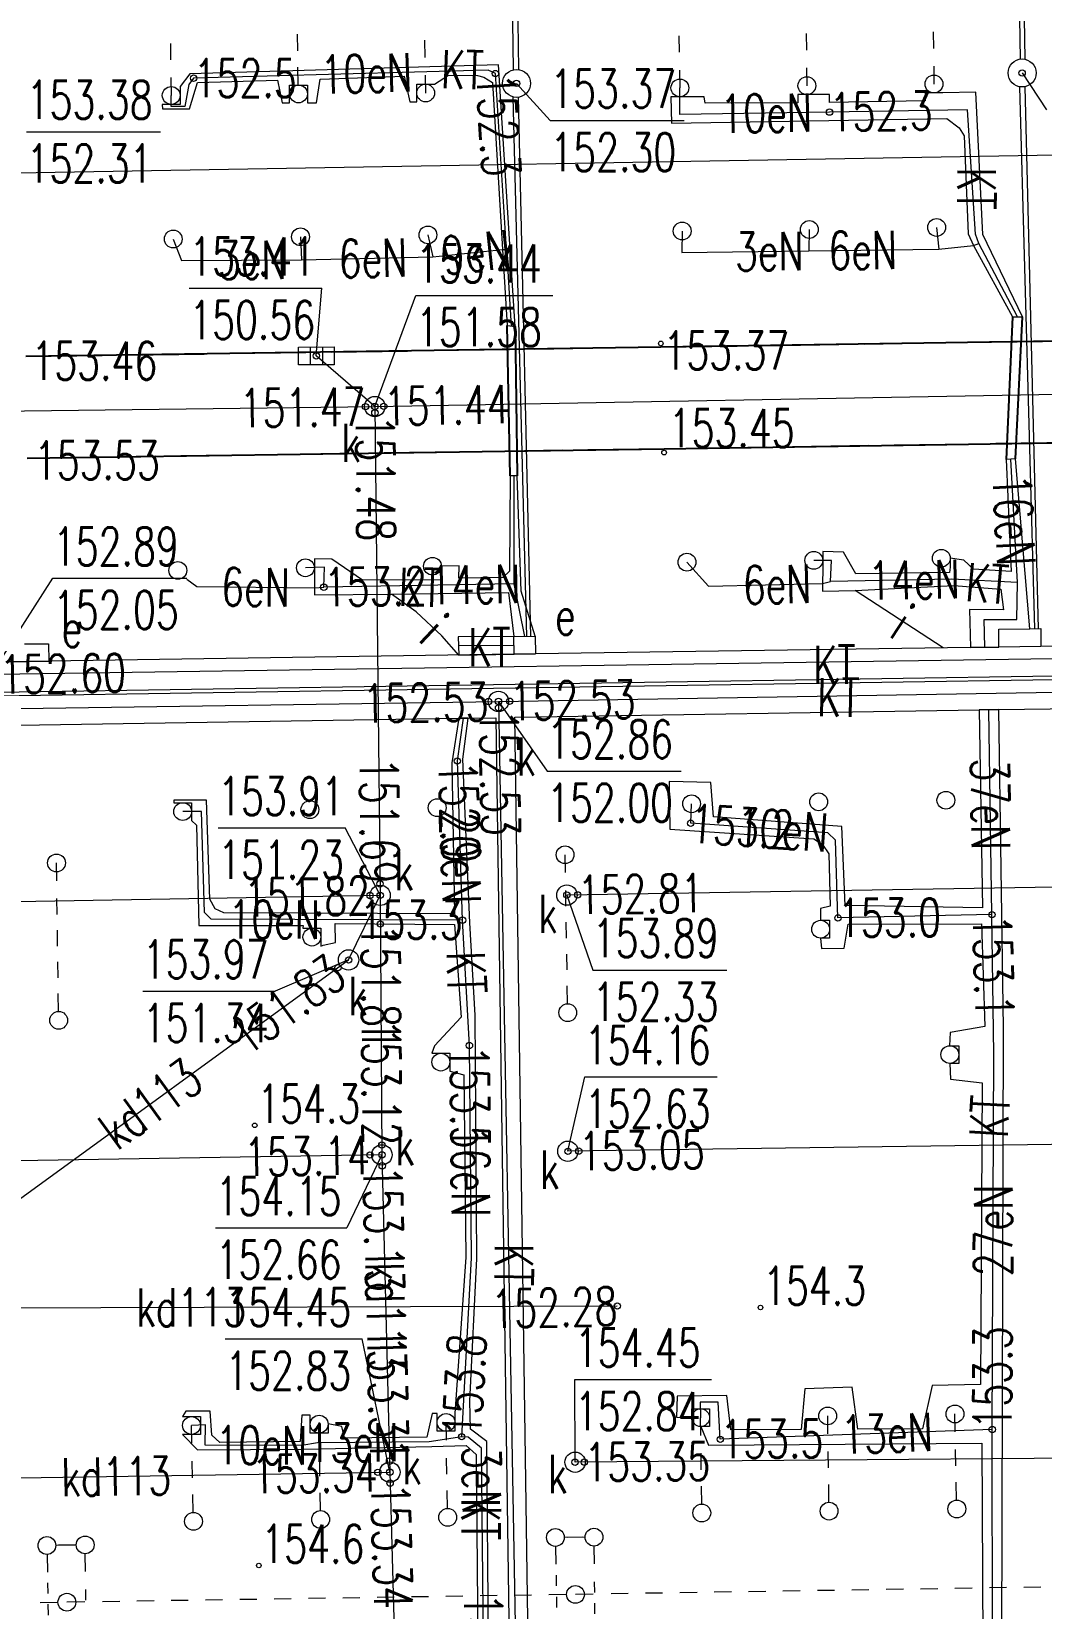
# Model space of a CAD drawing. Header units: metres. Extents: x 7583802 to 7586368, y 5958992 to 5960558.
# Drawn here: x 7585814.2 to 7585853.9, y 5959168.5 to 5959230.4 of the extents above; entities that cross this region are included whole.
import ezdxf
from ezdxf.enums import TextEntityAlignment as Align

# ---------------------------------------------------------------- set-up
doc = ezdxf.new("R2010")
doc.units = ezdxf.units.M
for name, pattern in [('3_KTJZ01', [4, 3, -1]), ('3_KTKR01', [0]), ('4_1', [0]), ('4_SUBP02_03', [0]), ('4_SUOP01_03', [0]), ('4_SUOP03_13', [0]), ('4_SUOP05_02', [0]), ('4_SUPE_01', [0]), ('4_SUPI_01', [0]), ('4_SUPK_01', [0]), ('4_SUSM03_02', [0]), ('4_SUUS18_02', [0])]:
    doc.linetypes.add(name, pattern=pattern)
doc.layers.get('0').update_dxf_attribs({"color": 250, "linetype": 'CONTINUOUS', "lineweight": 100})
for name, color, linetype, lineweight in [('KTJZ_L_0', 7, '3_KTJZ01', 18), ('KTKR_L_0', 7, '3_KTKR01', 25), ('RTPW_T_0', 7, 'CONTINUOUS', 15), ('RTPW_T_1', 7, 'CONTINUOUS', 15), ('SUBE_L_0', 1, '4_SUBP02_03', 18), ('SUOE_L_0', 1, '4_SUOP01_03', 18), ('SUOE_L_1', 1, '4_SUOP03_13', 25), ('SUOP_E_T_0', 7, 'CONTINUOUS', 18), ('SUOP_L_0', 7, '4_SUOP05_02', 18), ('SUPE_E_T_3', 1, 'CONTINUOUS', 15), ('SUPE_L_3', 1, '4_SUPE_01', 18), ('SUPI_E_T_0', 7, 'CONTINUOUS', 15), ('SUPI_L_0', 7, '4_SUPI_01', 18), ('SUPK_E_T_0', 34, 'CONTINUOUS', 15), ('SUPK_L_0', 34, '4_SUPK_01', 18), ('SUSM_L_4', 7, 'CONTINUOUS', 18), ('SUSM_L_5', 7, 'CONTINUOUS', 18), ('SUSM_T_3', 7, 'CONTINUOUS', 18), ('SUTE_T_0', 1, 'CONTINUOUS', 18), ('SUTK_T_0', 34, 'CONTINUOUS', 18), ('SUTT_T_0', 30, 'CONTINUOUS', 18), ('SUUE_E_T_2', 7, 'CONTINUOUS', 15), ('SUUE_L_3', 7, '4_1', 18), ('SUUK_E_T_3', 7, 'CONTINUOUS', 15), ('SUUK_T_0', 7, 'CONTINUOUS', 18), ('SUUK_T_4', 7, 'CONTINUOUS', 13)]:
    doc.layers.add(name, color=color, linetype=linetype, lineweight=lineweight)
doc.styles.get("Standard").update_dxf_attribs({"font": 'Simplex.SHX', "width": 0.75})

# ---------------------------------------------------------------- blocks, each defined once
blk = doc.blocks.new('3_RTPW01')
at = {"linetype": 'CONTINUOUS'}
blk.add_circle((0, 0), 0.09, dxfattribs=at)
blk = doc.blocks.new('3_RTPW02')
at = {"linetype": 'CONTINUOUS'}
blk.add_circle((0, 0), 0.09, dxfattribs=at)
blk = doc.blocks.new('4_SUSM04_01')
at = {"linetype": 'CONTINUOUS'}
blk.add_circle((0, 0), 0.35, dxfattribs=at)
blk = doc.blocks.new('4_SUPS01_03')
at = {"linetype": 'CONTINUOUS'}
blk.add_circle((0, 0), 0.125, dxfattribs=at)
blk = doc.blocks.new('4_SUPS01_05')
at = {"linetype": 'CONTINUOUS'}
blk.add_circle((0, 0), 0.125, dxfattribs=at)
blk = doc.blocks.new('4_SUPS01_07')
at = {"linetype": 'CONTINUOUS'}
blk.add_circle((0, 0), 0.125, dxfattribs=at)
blk = doc.blocks.new('4_SUUS05')
at = {"linetype": 'CONTINUOUS'}
for p, q in [((-0.7, -0.35), (-0.7, 0.35)), ((-0.7, 0.35), (0.7, 0.35)), ((-0.245, 0.35), (-0.245, -0.35)), ((0.245, 0.35), (0.245, -0.35)), ((0.7, 0.35), (0.7, -0.35)), ((0.7, -0.35), (-0.7, -0.35))]:
    blk.add_line(p, q, dxfattribs=at)
blk = doc.blocks.new('4_SUUS22_01')
at = {"linetype": 'CONTINUOUS'}
blk.add_circle((0, 0), 0.4, dxfattribs=at)

msp = doc.modelspace()

# ---------------------------------------------------------------- linework, layer by layer
at = {"layer": 'KTJZ_L_0', "linetype": '3_KTJZ01'}
for p, q in [((7585838.91, 5959218.04), (7585858.95, 5959218.35)), ((7585813.96, 5959217.67), (7585838.91, 5959218.04)), ((7585839.04, 5959214.05), (7585814.01, 5959213.68)), ((7585859.08, 5959214.36), (7585839.04, 5959214.05))]:
    msp.add_line(p, q, dxfattribs=at)
at = {"layer": 'KTKR_L_0', "linetype": '3_KTKR01'}
for p, q in [((7585858.95, 5959218.35), (7585838.91, 5959218.04)), ((7585838.91, 5959218.04), (7585813.96, 5959217.67)), ((7585814.01, 5959213.68), (7585839.04, 5959214.05)), ((7585839.04, 5959214.05), (7585859.08, 5959214.36))]:
    msp.add_line(p, q, dxfattribs=at)
at = {"layer": 'SUBE_L_0', "linetype": '4_SUBP02_03'}
for centre in [(7585853.11, 5959228.82), (7585833.24, 5959228.41)]:
    msp.add_circle(centre, 0.55, dxfattribs=at)
at = {"layer": 'SUOE_L_0', "linetype": '4_1'}
for p, q in [((7585852.67, 5959251.748), (7585853.028, 5959229.364)), ((7585852.85, 5959251.751), (7585853.218, 5959229.359)), ((7585833.119, 5959228.946), (7585832.83, 5959251.427)), ((7585833.329, 5959228.953), (7585833.03, 5959251.431)), ((7585853.001, 5959228.281), (7585853.6, 5959206.977)), ((7585853.211, 5959228.279), (7585853.74, 5959206.979)), ((7585833.65, 5959206.676), (7585833.113, 5959227.875)), ((7585833.8, 5959206.678), (7585833.322, 5959227.866))]:
    msp.add_line(p, q, dxfattribs=at)
at = {"layer": 'SUOE_L_1', "linetype": '4_1'}
for p, q in [((7585832.99, 5959212.99), (7585832.87, 5959218.89)), ((7585833.18, 5959218.85), (7585833.27, 5959212.98)), ((7585852.73, 5959219.23), (7585852.48, 5959213.63)), ((7585852.85, 5959213.66), (7585853.12, 5959219.23))]:
    msp.add_line(p, q, dxfattribs=at)
at = {"layer": 'SUOP_L_0', "linetype": '4_1'}
for p, q in [((7585820.4, 5959228.79), (7585820.014, 5959228.286)), ((7585832.53, 5959229.14), (7585820.4, 5959228.79)), ((7585825.52, 5959228.58), (7585828.83, 5959228.69)), ((7585828.83, 5959228.69), (7585829.05, 5959227.68)), ((7585830.018, 5959228.381), (7585830.57, 5959228.73)), ((7585830.57, 5959228.73), (7585831.71, 5959228.72)), ((7585831.71, 5959228.72), (7585831.96, 5959228.66)), ((7585832.99, 5959221.88), (7585832.53, 5959229.14)), ((7585820.014, 5959228.286), (7585820.019, 5959227.586)), ((7585820.39, 5959227.41), (7585820.7, 5959228.44)), ((7585820.7, 5959228.44), (7585823.85, 5959228.54)), ((7585823.85, 5959228.54), (7585824.03, 5959227.65)), ((7585824.32, 5959227.645), (7585824.32, 5959228.345)), ((7585824.32, 5959228.345), (7585825.02, 5959228.345)), ((7585825.02, 5959228.345), (7585825.02, 5959227.645)), ((7585825.38, 5959227.65), (7585825.52, 5959228.58)), ((7585829.318, 5959227.681), (7585829.318, 5959228.381)), ((7585829.318, 5959228.381), (7585830.018, 5959228.381)), ((7585831.96, 5959228.66), (7585832.29, 5959228.45)), ((7585832.29, 5959228.45), (7585832.69, 5959221.88)), ((7585851.29, 5959228.07), (7585849.995, 5959228.034)), ((7585851.57, 5959222.47), (7585851.29, 5959228.07)), ((7585820.019, 5959227.586), (7585819.319, 5959227.586)), ((7585819.319, 5959227.586), (7585819.32, 5959227.41)), ((7585824.03, 5959227.65), (7585824.32, 5959227.645)), ((7585825.02, 5959227.645), (7585825.38, 5959227.65)), ((7585829.05, 5959227.68), (7585829.318, 5959227.681)), ((7585840.01, 5959227.882), (7585839.31, 5959227.882)), ((7585839.31, 5959227.882), (7585839.33, 5959226.85)), ((7585840.61, 5959227.88), (7585840.01, 5959227.882)), ((7585840.66, 5959227.63), (7585840.61, 5959227.88)), ((7585844.29, 5959227.65), (7585840.66, 5959227.63)), ((7585844.302, 5959227.97), (7585844.29, 5959227.65)), ((7585845.002, 5959227.97), (7585844.302, 5959227.97)), ((7585845.54, 5959227.97), (7585845.002, 5959227.97)), ((7585845.54, 5959227.66), (7585845.54, 5959227.97)), ((7585849.3, 5959227.72), (7585845.54, 5959227.66)), ((7585849.995, 5959228.034), (7585849.295, 5959228.034)), ((7585849.295, 5959228.034), (7585849.3, 5959227.72)), ((7585819.32, 5959227.41), (7585820.39, 5959227.41)), ((7585839.33, 5959226.85), (7585850.15, 5959227.03)), ((7585850.15, 5959227.03), (7585850.63, 5959226.66)), ((7585850.63, 5959226.66), (7585850.83, 5959226.35)), ((7585850.83, 5959226.35), (7585850.99, 5959222.5)), ((7585850.99, 5959222.5), (7585851.2, 5959222.04)), ((7585832.69, 5959221.88), (7585832.87, 5959218.89)), ((7585833.18, 5959218.85), (7585832.99, 5959221.88)), ((7585851.2, 5959222.04), (7585852.73, 5959219.23)), ((7585853.12, 5959219.23), (7585851.57, 5959222.47)), ((7585832.87, 5959218.89), (7585833.18, 5959218.85)), ((7585852.73, 5959219.23), (7585853.12, 5959219.23)), ((7585852.85, 5959213.66), (7585852.48, 5959213.63)), ((7585852.48, 5959213.63), (7585852.68, 5959209.22)), ((7585853.42, 5959206.975), (7585852.85, 5959213.66)), ((7585832.99, 5959212.99), (7585832.97, 5959209.24)), ((7585833.27, 5959212.98), (7585832.99, 5959212.99)), ((7585833.42, 5959208.46), (7585833.27, 5959212.98)), ((7585825.98, 5959209.71), (7585825.294, 5959209.723)), ((7585825.294, 5959209.723), (7585825.294, 5959209.023)), ((7585827.19, 5959208.89), (7585825.98, 5959209.71)), ((7585846.09, 5959209.98), (7585845.273, 5959210.015)), ((7585845.273, 5959210.015), (7585845.273, 5959209.315)), ((7585846.57, 5959209.13), (7585846.09, 5959209.98)), ((7585850.82, 5959209.67), (7585850.285, 5959209.747)), ((7585850.285, 5959209.747), (7585850.285, 5959209.397)), ((7585851.2, 5959209.32), (7585850.82, 5959209.67)), ((7585825.294, 5959209.023), (7585825.3, 5959208.58)), ((7585830.29, 5959208.9), (7585827.19, 5959208.89)), ((7585830.98, 5959209.45), (7585830.286, 5959209.432)), ((7585830.286, 5959209.432), (7585830.286, 5959209.082)), ((7585830.286, 5959209.082), (7585830.29, 5959208.9)), ((7585830.97, 5959208.96), (7585830.98, 5959209.45)), ((7585832.7, 5959208.99), (7585830.97, 5959208.96)), ((7585832.97, 5959209.24), (7585832.7, 5959208.99)), ((7585845.273, 5959209.315), (7585845.27, 5959208.76)), ((7585850.258, 5959209.182), (7585846.57, 5959209.13)), ((7585850.285, 5959209.397), (7585850.258, 5959209.182)), ((7585852.68, 5959209.22), (7585851.2, 5959209.32)), ((7585825.3, 5959208.58), (7585825.3, 5959208.31)), ((7585825.3, 5959208.31), (7585828.32, 5959208.33)), ((7585828.32, 5959208.33), (7585832.92, 5959208.4)), ((7585832.92, 5959208.4), (7585833.14, 5959206.67)), ((7585833.97, 5959206.68), (7585833.42, 5959208.46)), ((7585845.27, 5959208.76), (7585845.27, 5959208.45)), ((7585845.27, 5959208.45), (7585846.55, 5959208.48)), ((7585846.55, 5959208.48), (7585850.43, 5959208.67)), ((7585850.43, 5959208.67), (7585852.27, 5959208.53)), ((7585852.27, 5959208.53), (7585852.38, 5959207.715)), ((7585852.38, 5959207.715), (7585851.04, 5959207.73)), ((7585851.04, 5959207.73), (7585851.082, 5959206.241)), ((7585833.14, 5959206.67), (7585830.94, 5959206.66)), ((7585830.94, 5959206.66), (7585830.967, 5959205.939)), ((7585833.14, 5959206.67), (7585833.97, 5959206.68)), ((7585833.15, 5959205.972), (7585833.14, 5959206.67)), ((7585852.19, 5959206.96), (7585853.42, 5959206.975)), ((7585852.2, 5959206.257), (7585852.19, 5959206.96)), ((7585871.119, 5959206.541), (7585853.85, 5959206.282)), ((7585833.15, 5959205.972), (7585814.86, 5959205.698)), ((7585830.967, 5959205.939), (7585833.15, 5959205.972)), ((7585833.98, 5959205.985), (7585833.15, 5959205.972)), ((7585851.082, 5959206.241), (7585833.98, 5959205.985)), ((7585851.082, 5959206.241), (7585852.2, 5959206.257)), ((7585852.2, 5959206.257), (7585851.082, 5959206.241)), ((7585853.85, 5959206.282), (7585852.2, 5959206.257)), ((7585871.95, 5959205.24), (7585811.499, 5959204.309)), ((7585812.35, 5959204.48), (7585871.96, 5959205.4)), ((7585814.86, 5959205.698), (7585813.21, 5959205.673)), ((7585852.194, 5959203.799), (7585871.076, 5959204.096)), ((7585812.15, 5959203.163), (7585830.976, 5959203.457)), ((7585830.976, 5959203.457), (7585830.7, 5959201.71)), ((7585830.976, 5959203.457), (7585831.343, 5959203.463)), ((7585831.343, 5959203.463), (7585830.976, 5959203.457)), ((7585831.13, 5959201.85), (7585831.343, 5959203.463)), ((7585831.343, 5959203.463), (7585832.42, 5959203.48)), ((7585832.42, 5959203.48), (7585833.12, 5959155.49)), ((7585833.17, 5959203.5), (7585851.42, 5959203.787)), ((7585833.86, 5959155.51), (7585833.17, 5959203.5)), ((7585852.194, 5959203.799), (7585851.42, 5959203.787)), ((7585851.42, 5959203.787), (7585852.194, 5959203.799)), ((7585851.42, 5959203.787), (7585851.55, 5959196.01)), ((7585852.38, 5959191.28), (7585852.194, 5959203.799)), ((7585830.7, 5959201.71), (7585830.8, 5959195.77)), ((7585831.4, 5959195.42), (7585831.13, 5959201.85)), ((7585840.87, 5959200.93), (7585839.24, 5959200.97)), ((7585839.24, 5959200.97), (7585839.27, 5959199.1)), ((7585840.98, 5959199.59), (7585840.87, 5959200.93)), ((7585821.06, 5959200.24), (7585819.77, 5959200.242)), ((7585819.77, 5959200.242), (7585819.77, 5959200.141)), ((7585821.19, 5959196.35), (7585821.06, 5959200.24)), ((7585819.77, 5959200.141), (7585820.47, 5959200.141)), ((7585820.47, 5959200.141), (7585820.47, 5959199.441)), ((7585846.03, 5959199.2), (7585840.98, 5959199.59)), ((7585820.47, 5959199.441), (7585820.66, 5959199.26)), ((7585820.66, 5959199.26), (7585820.75, 5959195.31)), ((7585839.27, 5959199.1), (7585844.92, 5959198.72)), ((7585846.16, 5959196.1), (7585846.03, 5959199.2)), ((7585844.92, 5959198.72), (7585845.26, 5959198.5)), ((7585845.26, 5959198.5), (7585845.51, 5959198.13)), ((7585845.51, 5959198.13), (7585845.56, 5959196.08)), ((7585821.4, 5959195.97), (7585821.19, 5959196.35)), ((7585821.73, 5959195.81), (7585821.4, 5959195.97)), ((7585845.56, 5959196.08), (7585845.19, 5959195.98)), ((7585845.19, 5959195.98), (7585845.191, 5959195.518)), ((7585851.55, 5959196.01), (7585846.16, 5959196.1)), ((7585820.75, 5959195.31), (7585824.85, 5959195.31)), ((7585830.8, 5959195.77), (7585821.73, 5959195.81)), ((7585824.85, 5959195.31), (7585824.847, 5959195.208)), ((7585824.847, 5959195.208), (7585825.547, 5959195.208)), ((7585825.547, 5959195.208), (7585825.547, 5959194.508)), ((7585826.12, 5959194.64), (7585826.11, 5959195.39)), ((7585826.11, 5959195.39), (7585830.8, 5959195.35)), ((7585830.8, 5959195.35), (7585831.06, 5959191.71)), ((7585831.61, 5959191.79), (7585831.4, 5959195.42)), ((7585845.191, 5959195.518), (7585845.541, 5959195.518)), ((7585845.541, 5959195.518), (7585845.541, 5959194.818)), ((7585846.12, 5959194.42), (7585846.27, 5959195.36)), ((7585846.27, 5959195.36), (7585851.52, 5959195.38)), ((7585851.52, 5959195.38), (7585851.64, 5959191.34)), ((7585825.642, 5959194.541), (7585826.12, 5959194.64)), ((7585845.541, 5959194.818), (7585845.191, 5959194.818)), ((7585845.191, 5959194.818), (7585845.22, 5959194.41)), ((7585825.547, 5959194.508), (7585825.642, 5959194.541)), ((7585845.22, 5959194.41), (7585846.12, 5959194.42)), ((7585831.06, 5959191.71), (7585830.02, 5959190.59)), ((7585831.68, 5959182.23), (7585831.61, 5959191.79)), ((7585850.28, 5959191.11), (7585850.256, 5959190.582)), ((7585851.64, 5959191.34), (7585850.28, 5959191.11)), ((7585852.29, 5959159.55), (7585852.38, 5959191.28)), ((7585830.02, 5959190.59), (7585829.915, 5959190.295)), ((7585829.915, 5959190.295), (7585830.615, 5959190.295)), ((7585830.615, 5959190.295), (7585830.615, 5959189.595)), ((7585850.256, 5959190.582), (7585850.62, 5959190.59)), ((7585850.62, 5959190.59), (7585850.62, 5959189.89)), ((7585850.62, 5959189.89), (7585850.27, 5959189.89)), ((7585850.27, 5959189.89), (7585850.29, 5959189.27)), ((7585830.615, 5959189.595), (7585831.17, 5959189.45)), ((7585831.17, 5959189.45), (7585831.25, 5959182.28)), ((7585850.29, 5959189.27), (7585851.54, 5959189.13)), ((7585851.54, 5959189.13), (7585851.47, 5959177.28)), ((7585831.25, 5959182.28), (7585830.82, 5959176.135)), ((7585831.41, 5959176.62), (7585831.68, 5959182.23)), ((7585851.47, 5959177.28), (7585849.57, 5959177.23)), ((7585831.43, 5959175.52), (7585831.41, 5959176.62)), ((7585839.55, 5959176.81), (7585839.53, 5959175.99)), ((7585841.51, 5959176.84), (7585839.55, 5959176.81)), ((7585841.66, 5959175.49), (7585841.51, 5959176.84)), ((7585844.57, 5959177.1), (7585844.43, 5959175.51)), ((7585846.43, 5959177.17), (7585844.57, 5959177.1)), ((7585846.65, 5959175.52), (7585846.43, 5959177.17)), ((7585849.57, 5959177.23), (7585849.2, 5959175.53)), ((7585820.24, 5959176.22), (7585820.115, 5959176.015)), ((7585820.115, 5959176.015), (7585820.815, 5959176.015)), ((7585821.2, 5959176.23), (7585820.24, 5959176.22)), ((7585820.815, 5959176.015), (7585820.815, 5959175.315)), ((7585821.26, 5959175.28), (7585821.2, 5959176.23)), ((7585824.8, 5959176.07), (7585824.74, 5959175.03)), ((7585825.133, 5959176.065), (7585824.8, 5959176.07)), ((7585825.133, 5959175.365), (7585825.133, 5959176.065)), ((7585829.92, 5959176.13), (7585829.71, 5959175.2)), ((7585830.12, 5959176.135), (7585829.92, 5959176.13)), ((7585830.12, 5959175.435), (7585830.12, 5959176.135)), ((7585830.82, 5959176.135), (7585830.82, 5959175.435)), ((7585840.126, 5959175.97), (7585840.126, 5959176.32)), ((7585840.126, 5959176.32), (7585840.826, 5959176.32)), ((7585840.826, 5959176.32), (7585840.826, 5959175.62)), ((7585826.37, 5959175.62), (7585825.832, 5959175.73)), ((7585825.832, 5959175.73), (7585825.833, 5959175.365)), ((7585826.48, 5959175.17), (7585826.37, 5959175.62)), ((7585830.82, 5959175.435), (7585830.12, 5959175.435)), ((7585832.07, 5959175.03), (7585831.43, 5959175.52)), ((7585839.53, 5959175.99), (7585840.126, 5959175.97)), ((7585840.826, 5959175.62), (7585840.48, 5959175.62)), ((7585840.48, 5959175.62), (7585840.79, 5959174.89)), ((7585844.43, 5959175.51), (7585841.66, 5959175.49)), ((7585849.2, 5959175.53), (7585846.65, 5959175.52)), ((7585820.815, 5959175.315), (7585820.115, 5959175.315)), ((7585820.115, 5959175.315), (7585820.7, 5959174.71)), ((7585821.58, 5959175), (7585821.26, 5959175.28)), ((7585824.74, 5959175.03), (7585821.58, 5959175)), ((7585824.87, 5959174.73), (7585829.91, 5959174.84)), ((7585825.833, 5959175.365), (7585825.133, 5959175.365)), ((7585829.71, 5959175.2), (7585826.48, 5959175.17)), ((7585829.91, 5959174.84), (7585831.26, 5959174.88)), ((7585831.26, 5959174.88), (7585831.65, 5959174.52)), ((7585832.16, 5959164.68), (7585832.07, 5959175.03)), ((7585840.79, 5959174.89), (7585851.53, 5959174.97)), ((7585851.53, 5959174.97), (7585851.6, 5959159.13)), ((7585820.7, 5959174.71), (7585824.87, 5959174.73)), ((7585831.65, 5959174.52), (7585831.74, 5959165.49))]:
    msp.add_line(p, q, dxfattribs=at)
at = {"layer": 'SUPE_L_3', "linetype": '4_SUPE_01'}
for p, q in [((7585832.12, 5959228.93), (7585820.55, 5959228.615)), ((7585832.41, 5959228.795), (7585832.12, 5959228.93)), ((7585832.84, 5959221.88), (7585832.41, 5959228.795)), ((7585820.357, 5959228.363), (7585820.204, 5959227.498)), ((7585820.55, 5959228.615), (7585820.357, 5959228.363)), ((7585839.663, 5959227.187), (7585839.66, 5959228.232)), ((7585819.665, 5959227.502), (7585819.669, 5959227.936)), ((7585820.204, 5959227.498), (7585819.665, 5959227.502)), ((7585845.542, 5959227.28), (7585839.663, 5959227.187)), ((7585850.96, 5959227.365), (7585845.542, 5959227.28)), ((7585851.28, 5959222.485), (7585850.96, 5959227.365)), ((7585839.749, 5959222.608), (7585839.741, 5959221.77)), ((7585844.747, 5959222.668), (7585844.728, 5959221.826)), ((7585849.75, 5959222.748), (7585849.839, 5959221.889)), ((7585851.415, 5959222.112), (7585851.28, 5959222.485)), ((7585819.748, 5959222.293), (7585820.066, 5959221.443)), ((7585824.749, 5959222.379), (7585824.79, 5959221.48)), ((7585829.758, 5959222.455), (7585829.948, 5959221.588)), ((7585829.948, 5959221.588), (7585832.69, 5959221.88)), ((7585832.69, 5959221.88), (7585832.84, 5959221.88)), ((7585832.84, 5959221.88), (7585833.025, 5959218.87)), ((7585844.728, 5959221.826), (7585849.839, 5959221.889)), ((7585849.839, 5959221.889), (7585851.2, 5959222.04)), ((7585851.2, 5959222.04), (7585851.415, 5959222.112)), ((7585852.925, 5959219.23), (7585851.415, 5959222.112)), ((7585820.066, 5959221.443), (7585824.79, 5959221.48)), ((7585824.79, 5959221.48), (7585829.948, 5959221.588)), ((7585839.741, 5959221.77), (7585844.728, 5959221.826)), ((7585832.87, 5959218.89), (7585832.99, 5959212.99)), ((7585833.27, 5959212.98), (7585833.18, 5959218.85)), ((7585852.73, 5959219.23), (7585852.48, 5959213.63)), ((7585852.85, 5959213.66), (7585853.12, 5959219.23)), ((7585852.929, 5959208.794), (7585852.665, 5959213.645)), ((7585833.13, 5959212.985), (7585833.135, 5959208.744)), ((7585839.938, 5959209.594), (7585840.784, 5959208.653)), ((7585845.62, 5959209.654), (7585844.923, 5959209.665)), ((7585845.582, 5959208.838), (7585845.62, 5959209.654)), ((7585820.278, 5959208.919), (7585820.678, 5959208.639)), ((7585825.689, 5959209.392), (7585824.944, 5959209.373)), ((7585825.667, 5959208.61), (7585825.689, 5959209.392)), ((7585850.344, 5959208.926), (7585845.582, 5959208.838)), ((7585852.929, 5959208.794), (7585850.344, 5959208.926)), ((7585820.678, 5959208.639), (7585825.3, 5959208.58)), ((7585825.3, 5959208.58), (7585825.667, 5959208.61)), ((7585833.135, 5959208.744), (7585825.667, 5959208.61)), ((7585833.135, 5959208.744), (7585833.555, 5959206.675)), ((7585840.784, 5959208.653), (7585845.27, 5959208.76)), ((7585845.27, 5959208.76), (7585845.582, 5959208.838)), ((7585852.9, 5959207.345), (7585852.929, 5959208.794)), ((7585851.641, 5959206.25), (7585851.615, 5959207.345)), ((7585851.615, 5959207.345), (7585852.9, 5959207.345)), ((7585833.145, 5959206.32), (7585830.953, 5959206.3)), ((7585830.915, 5959201.78), (7585831.159, 5959203.46)), ((7585851.924, 5959195.741), (7585851.807, 5959203.793)), ((7585831.119, 5959195.526), (7585830.915, 5959201.78)), ((7585820.865, 5959199.796), (7585820.12, 5959199.791)), ((7585820.97, 5959195.83), (7585820.865, 5959199.796)), ((7585840.084, 5959199.332), (7585840.12, 5959200.098)), ((7585845.475, 5959198.96), (7585840.084, 5959199.332)), ((7585845.77, 5959198.665), (7585845.475, 5959198.96)), ((7585845.872, 5959195.612), (7585845.77, 5959198.665)), ((7585821.24, 5959195.56), (7585820.97, 5959195.83)), ((7585831.119, 5959195.526), (7585821.24, 5959195.56)), ((7585831.388, 5959190.596), (7585831.119, 5959195.526)), ((7585851.924, 5959195.741), (7585845.872, 5959195.612)), ((7585852.003, 5959190.27), (7585851.924, 5959195.741)), ((7585831.465, 5959182.255), (7585831.388, 5959190.596)), ((7585851.937, 5959175.504), (7585852.003, 5959190.27)), ((7585831.084, 5959175.224), (7585831.465, 5959182.255)), ((7585841.168, 5959176.58), (7585840.454, 5959176.578)), ((7585840.454, 5959176.578), (7585840.476, 5959175.97)), ((7585841.247, 5959175.122), (7585841.168, 5959176.58)), ((7585821.014, 5959175.691), (7585820.465, 5959175.665)), ((7585821.009, 5959174.893), (7585821.014, 5959175.691)), ((7585851.937, 5959175.504), (7585841.247, 5959175.122)), ((7585851.945, 5959159.34), (7585851.937, 5959175.504)), ((7585824.805, 5959174.88), (7585821.009, 5959174.893)), ((7585825.42, 5959174.979), (7585824.805, 5959174.88)), ((7585829.81, 5959175.02), (7585825.42, 5959174.979)), ((7585831.084, 5959175.224), (7585829.81, 5959175.02)), ((7585831.345, 5959175.2), (7585831.084, 5959175.224)), ((7585831.86, 5959174.775), (7585831.345, 5959175.2)), ((7585831.959, 5959165.014), (7585831.86, 5959174.775))]:
    msp.add_line(p, q, dxfattribs=at)
at = {"layer": 'SUPI_L_0', "linetype": '4_1'}
for p, q in [((7585829.291, 5959207.641), (7585828.32, 5959208.33)), ((7585850.009, 5959206.225), (7585846.55, 5959208.48)), ((7585830.304, 5959206.693), (7585829.291, 5959207.641)), ((7585830.967, 5959205.939), (7585830.304, 5959206.693))]:
    msp.add_line(p, q, dxfattribs=at)
at = {"layer": 'SUPK_L_0', "linetype": '4_1'}
for p, q in [((7585871.69, 5959225.89), (7585733.93, 5959223.5)), ((7585827.67, 5959215.71), (7585825.37, 5959217.7)), ((7585827.67, 5959215.71), (7585875.73, 5959216.59)), ((7585778.25, 5959215.11), (7585827.67, 5959215.71)), ((7585827.67, 5959215.71), (7585827.88, 5959196.5)), ((7585877.49, 5959206.15), (7585812.59, 5959205.17)), ((7585832.53, 5959204.12), (7585876.5, 5959204.85)), ((7585792.54, 5959203.53), (7585832.53, 5959204.12)), ((7585832.53, 5959204.12), (7585833.41, 5959155.77)), ((7585872.66, 5959197.12), (7585835.22, 5959196.51)), ((7585732.64, 5959194.88), (7585827.88, 5959196.5)), ((7585826.64, 5959193.96), (7585827.88, 5959196.5)), ((7585827.88, 5959196.5), (7585827.95, 5959186.3)), ((7585807.79, 5959180.27), (7585826.64, 5959193.96)), ((7585872.69, 5959186.97), (7585835.26, 5959186.44)), ((7585827.95, 5959186.3), (7585732.77, 5959184.75)), ((7585827.95, 5959186.3), (7585828.26, 5959173.83)), ((7585807.79, 5959180.27), (7585837.2, 5959180.36)), ((7585872.74, 5959174.51), (7585835.54, 5959174.22)), ((7585733.01, 5959172.35), (7585828.26, 5959173.83)), ((7585828.26, 5959173.83), (7585828.6, 5959161.38))]:
    msp.add_line(p, q, dxfattribs=at)
at = {"layer": 'SUSM_L_4', "linetype": '4_SUSM03_02'}
for p, q in [((7585819.635, 5959229.976), (7585819.646, 5959229.336)), ((7585824.639, 5959229.695), (7585824.627, 5959230.344)), ((7585829.625, 5959230.109), (7585829.639, 5959229.431)), ((7585839.624, 5959230.284), (7585839.635, 5959229.632)), ((7585844.621, 5959230.367), (7585844.631, 5959229.72)), ((7585849.617, 5959230.432), (7585849.626, 5959229.784)), ((7585824.664, 5959228.345), (7585824.651, 5959229.045)), ((7585829.654, 5959228.731), (7585829.668, 5959228.031)), ((7585839.648, 5959228.932), (7585839.66, 5959228.232)), ((7585844.642, 5959229.02), (7585844.652, 5959228.32)), ((7585849.635, 5959229.084), (7585849.645, 5959228.384)), ((7585819.657, 5959228.636), (7585819.669, 5959227.936)), ((7585815.17, 5959197.072), (7585815.16, 5959197.772)), ((7585835.16, 5959197.394), (7585835.148, 5959198.094)), ((7585835.182, 5959196.068), (7585835.172, 5959196.694)), ((7585815.188, 5959195.749), (7585815.179, 5959196.372)), ((7585835.203, 5959194.817), (7585835.193, 5959195.442)), ((7585815.205, 5959194.504), (7585815.197, 5959195.127)), ((7585835.225, 5959193.565), (7585835.214, 5959194.191)), ((7585815.223, 5959193.259), (7585815.214, 5959193.881)), ((7585835.247, 5959192.239), (7585835.235, 5959192.939)), ((7585815.241, 5959191.936), (7585815.231, 5959192.636)), ((7585845.479, 5959175.34), (7585845.469, 5959176.04)), ((7585850.485, 5959175.417), (7585850.471, 5959176.117)), ((7585820.479, 5959174.965), (7585820.465, 5959175.665)), ((7585825.494, 5959175.015), (7585825.483, 5959175.715)), ((7585830.482, 5959175.085), (7585830.47, 5959175.785)), ((7585840.484, 5959175.27), (7585840.476, 5959175.97)), ((7585820.508, 5959173.606), (7585820.494, 5959174.265)), ((7585825.514, 5959173.667), (7585825.504, 5959174.315)), ((7585830.506, 5959173.745), (7585830.494, 5959174.385)), ((7585840.501, 5959173.923), (7585840.493, 5959174.57)), ((7585845.499, 5959173.994), (7585845.489, 5959174.64)), ((7585850.511, 5959174.075), (7585850.498, 5959174.717)), ((7585820.536, 5959172.246), (7585820.521, 5959172.946)), ((7585825.535, 5959172.319), (7585825.524, 5959173.019)), ((7585830.529, 5959172.405), (7585830.517, 5959173.105)), ((7585840.517, 5959172.575), (7585840.508, 5959173.275)), ((7585845.518, 5959172.648), (7585845.508, 5959173.348)), ((7585850.537, 5959172.733), (7585850.523, 5959173.433)), ((7585845.74, 5959169.184), (7585845.064, 5959169.173)), ((7585847.091, 5959169.205), (7585846.415, 5959169.195)), ((7585848.443, 5959169.226), (7585847.767, 5959169.216)), ((7585849.794, 5959169.248), (7585849.119, 5959169.237)), ((7585851.146, 5959169.269), (7585850.47, 5959169.258)), ((7585852.497, 5959169.29), (7585851.822, 5959169.28)), ((7585853.849, 5959169.311), (7585853.173, 5959169.301)), ((7585815.219, 5959168.711), (7585814.519, 5959168.699)), ((7585816.268, 5959168.727), (7585815.568, 5959168.717)), ((7585817.643, 5959168.748), (7585816.968, 5959168.738)), ((7585818.992, 5959168.769), (7585818.317, 5959168.759)), ((7585820.341, 5959168.79), (7585819.666, 5959168.78)), ((7585821.69, 5959168.811), (7585821.015, 5959168.8)), ((7585823.039, 5959168.831), (7585822.364, 5959168.821)), ((7585824.388, 5959168.852), (7585823.713, 5959168.842)), ((7585825.737, 5959168.873), (7585825.062, 5959168.863)), ((7585827.086, 5959168.894), (7585826.411, 5959168.883)), ((7585828.435, 5959168.914), (7585827.76, 5959168.904)), ((7585829.784, 5959168.935), (7585829.109, 5959168.925)), ((7585831.133, 5959168.956), (7585830.458, 5959168.946)), ((7585832.482, 5959168.977), (7585831.807, 5959168.966)), ((7585833.831, 5959168.997), (7585833.156, 5959168.987)), ((7585835.205, 5959169.019), (7585834.505, 5959169.008)), ((7585836.255, 5959169.035), (7585835.555, 5959169.024)), ((7585837.631, 5959169.057), (7585836.955, 5959169.046)), ((7585838.982, 5959169.078), (7585838.306, 5959169.067)), ((7585840.334, 5959169.099), (7585839.658, 5959169.088)), ((7585841.685, 5959169.12), (7585841.009, 5959169.11)), ((7585843.037, 5959169.142), (7585842.361, 5959169.131)), ((7585844.388, 5959169.163), (7585843.712, 5959169.152))]:
    msp.add_line(p, q, dxfattribs=at)
for centre in [(7585849.645, 5959228.384), (7585819.669, 5959227.936), (7585824.67, 5959227.995), (7585829.668, 5959228.031), (7585839.66, 5959228.232), (7585844.652, 5959228.32), (7585835.148, 5959198.094), (7585815.16, 5959197.772), (7585835.253, 5959191.889), (7585815.246, 5959191.586), (7585820.465, 5959175.665), (7585825.483, 5959175.715), (7585830.47, 5959175.785), (7585840.476, 5959175.97), (7585845.469, 5959176.04), (7585850.471, 5959176.117), (7585825.54, 5959171.969), (7585830.535, 5959172.055), (7585840.521, 5959172.225), (7585845.523, 5959172.298), (7585850.544, 5959172.383), (7585820.543, 5959171.896), (7585835.555, 5959169.024), (7585835.555, 5959169.024), (7585815.568, 5959168.717), (7585815.568, 5959168.717)]:
    msp.add_circle(centre, 0.35, dxfattribs=at)
at = {"layer": 'SUSM_L_5', "linetype": '4_SUSM03_02'}
for p, q in [((7585835.818, 5959171.271), (7585835.118, 5959171.266)), ((7585835.934, 5959171.272), (7585835.234, 5959171.267)), ((7585814.789, 5959170.598), (7585814.8, 5959169.898)), ((7585815.833, 5959170.963), (7585815.133, 5959170.953)), ((7585815.936, 5959170.965), (7585815.236, 5959170.955)), ((7585816.302, 5959169.92), (7585816.291, 5959170.62)), ((7585834.774, 5959170.913), (7585834.787, 5959170.213)), ((7585836.298, 5959170.225), (7585836.289, 5959170.925)), ((7585814.807, 5959169.477), (7585814.814, 5959169.056)), ((7585816.319, 5959168.799), (7585816.313, 5959169.22)), ((7585834.794, 5959169.787), (7585834.802, 5959169.361)), ((7585836.312, 5959169.103), (7585836.307, 5959169.525)), ((7585814.821, 5959168.635), (7585814.828, 5959168.214)), ((7585834.809, 5959168.935), (7585834.817, 5959168.509)), ((7585836.323, 5959168.257), (7585836.318, 5959168.68))]:
    msp.add_line(p, q, dxfattribs=at)
for centre in [(7585814.783, 5959170.948), (7585814.783, 5959170.948), (7585816.286, 5959170.97), (7585816.286, 5959170.97), (7585834.768, 5959171.263), (7585834.768, 5959171.263), (7585836.284, 5959171.275), (7585836.284, 5959171.275)]:
    msp.add_circle(centre, 0.35, dxfattribs=at)
at = {"layer": 'SUTK_T_0', "linetype": 'CONTINUOUS'}
for p, q in [((7585820.375, 5959220.359), (7585825.587, 5959220.359)), ((7585825.37, 5959217.7), (7585825.587, 5959220.359)), ((7585827.67, 5959215.71), (7585829.287, 5959220.08)), ((7585829.287, 5959220.08), (7585834.661, 5959220.08)), ((7585812.59, 5959205.17), (7585815.016, 5959208.962)), ((7585815.016, 5959208.962), (7585820.282, 5959208.962)), ((7585832.53, 5959204.12), (7585834.441, 5959201.383)), ((7585834.441, 5959201.383), (7585839.706, 5959201.383)), ((7585821.512, 5959199.146), (7585826.506, 5959199.146)), ((7585827.88, 5959196.5), (7585826.506, 5959199.146)), ((7585835.22, 5959196.51), (7585836.234, 5959193.563)), ((7585826.64, 5959193.96), (7585823.76, 5959192.733)), ((7585836.234, 5959193.563), (7585841.5, 5959193.563)), ((7585818.549, 5959192.733), (7585823.76, 5959192.733)), ((7585835.26, 5959186.44), (7585835.92, 5959189.36)), ((7585835.92, 5959189.36), (7585841.131, 5959189.36)), ((7585827.95, 5959186.3), (7585826.569, 5959183.428)), ((7585821.412, 5959183.428), (7585826.569, 5959183.428)), ((7585821.793, 5959179.064), (7585827.167, 5959179.064)), ((7585828.26, 5959173.83), (7585827.167, 5959179.064)), ((7585835.54, 5959174.22), (7585835.53, 5959177.474)), ((7585835.53, 5959177.474), (7585840.905, 5959177.474))]:
    msp.add_line(p, q, dxfattribs=at)
at = {"layer": 'SUTT_T_0', "linetype": 'CONTINUOUS'}
for p, q in [((7585853.11, 5959228.82), (7585854.066, 5959227.369)), ((7585833.24, 5959228.41), (7585834.566, 5959226.955)), ((7585834.566, 5959226.955), (7585839.832, 5959226.955)), ((7585813.987, 5959226.512), (7585819.253, 5959226.512))]:
    msp.add_line(p, q, dxfattribs=at)
at = {"layer": 'SUUE_L_3', "linetype": '4_SUUS18_02'}
for p, q in [((7585813.9, 5959206.378), (7585814.85, 5959206.39)), ((7585814.85, 5959206.39), (7585814.86, 5959205.698)), ((7585833.14, 5959206.67), (7585833.97, 5959206.68)), ((7585833.15, 5959205.972), (7585833.14, 5959206.67)), ((7585833.97, 5959206.68), (7585833.98, 5959205.985)), ((7585852.19, 5959206.96), (7585853.42, 5959206.975)), ((7585852.2, 5959206.257), (7585852.19, 5959206.96)), ((7585853.42, 5959206.975), (7585853.84, 5959206.98)), ((7585853.84, 5959206.98), (7585853.85, 5959206.282)), ((7585833.15, 5959205.972), (7585833.98, 5959205.985)), ((7585853.85, 5959206.282), (7585852.2, 5959206.257)), ((7585813.21, 5959205.673), (7585814.86, 5959205.698))]:
    msp.add_line(p, q, dxfattribs=at)

# ---------------------------------------------------------------- block references
at = {"layer": 'RTPW_T_0'}
for p in [(7585822.95, 5959187.46), (7585842.83, 5959180.3), (7585823.11, 5959170.16)]:
    msp.add_blockref('3_RTPW01', p, dxfattribs=at)
at = {"layer": 'RTPW_T_1'}
for p in [(7585838.91, 5959218.19), (7585839.04, 5959213.9)]:
    msp.add_blockref('3_RTPW02', p, dxfattribs=at)
at = {"layer": 'SUSM_T_3'}
for p in [(7585849.75, 5959222.748), (7585819.748, 5959222.293), (7585824.749, 5959222.379), (7585829.758, 5959222.455), (7585839.749, 5959222.608), (7585844.747, 5959222.668), (7585849.935, 5959209.747), (7585819.928, 5959209.269), (7585824.944, 5959209.373), (7585829.936, 5959209.432), (7585839.938, 5959209.594), (7585844.923, 5959209.665), (7585825.119, 5959199.867), (7585830.121, 5959199.944), (7585840.12, 5959200.098), (7585845.115, 5959200.173), (7585850.115, 5959200.236), (7585820.12, 5959199.791), (7585825.197, 5959194.858), (7585845.191, 5959195.168), (7585830.265, 5959189.945), (7585850.27, 5959190.24)]:
    msp.add_blockref('4_SUSM04_01', p, dxfattribs=at)
at = {"layer": 'SUTE_T_0'}
for p in [(7585820.55, 5959228.615), (7585832.41, 5959228.795), (7585845.542, 5959227.28), (7585825.667, 5959208.61), (7585830.915, 5959201.78), (7585840.084, 5959199.332), (7585851.924, 5959195.741), (7585831.119, 5959195.526), (7585845.872, 5959195.612), (7585831.388, 5959190.596), (7585851.937, 5959175.504), (7585831.084, 5959175.224), (7585841.247, 5959175.122)]:
    msp.add_blockref('4_SUPS01_03', p, dxfattribs=at)
at = {"layer": 'SUTK_T_0'}
for p in [(7585825.37, 5959217.7), (7585827.307, 5959215.706), (7585827.67, 5959215.71), (7585828.021, 5959215.716), (7585827.673, 5959215.46), (7585832.136, 5959204.114), (7585832.53, 5959204.12), (7585832.535, 5959203.87), (7585832.969, 5959204.127), (7585827.875, 5959196.951), (7585827.479, 5959196.493), (7585827.88, 5959196.5), (7585835.22, 5959196.51), (7585835.642, 5959196.517), (7585827.888, 5959195.373), (7585826.64, 5959193.96), (7585826.225, 5959193.659), (7585827.947, 5959186.686), (7585835.26, 5959186.44), (7585835.685, 5959186.446), (7585827.48, 5959186.292), (7585827.95, 5959186.3), (7585827.961, 5959185.869), (7585837.2, 5959180.36), (7585828.249, 5959174.264), (7585835.54, 5959174.22), (7585835.902, 5959174.223), (7585827.789, 5959173.823), (7585828.26, 5959173.83), (7585828.272, 5959173.4)]:
    msp.add_blockref('4_SUPS01_05', p, dxfattribs=at)
at = {"layer": 'SUTT_T_0'}
for p in [(7585853.11, 5959228.82), (7585833.24, 5959228.41)]:
    msp.add_blockref('4_SUPS01_07', p, dxfattribs=at)
at = {"layer": 'SUUK_T_0', "rotation": 0.1222776889872533}
msp.add_blockref('4_SUUS05', (7585825.37, 5959217.7), dxfattribs=at)
at = {"layer": 'SUUK_T_4'}
for p in [(7585827.67, 5959215.71), (7585832.53, 5959204.12), (7585827.88, 5959196.5), (7585835.22, 5959196.51), (7585826.64, 5959193.96), (7585827.95, 5959186.3), (7585835.26, 5959186.44), (7585828.26, 5959173.83), (7585835.54, 5959174.22)]:
    msp.add_blockref('4_SUUS22_01', p, dxfattribs=at)

# ---------------------------------------------------------------- texts
at = {"layer": 'RTPW_T_0', "width": 0.7}
for s, p in [('154.3', (7585823.05, 5959187.56)), ('154.3', (7585842.93, 5959180.4)), ('154.6', (7585823.21, 5959170.26))]:
    msp.add_text(s, height=1.5, dxfattribs=at).set_placement(p)
at = {"layer": 'RTPW_T_1', "width": 0.7}
for s, p in [('153.46', (7585814.172, 5959216.757)), ('153.37', (7585839.012, 5959217.161)), ('153.45', (7585839.221, 5959214.111)), ('153.53', (7585814.27, 5959212.844))]:
    msp.add_text(s, height=1.5, dxfattribs=at).set_placement(p)
at = {"layer": 'SUOP_E_T_0', "width": 0.7}
for rotation, p in [(358.11181, (7585831.116, 5959228.946)), (269.15747, (7585851.317, 5959224.273)), (355.1469, (7585851.742, 5959208.751)), (357.97524, (7585829.447, 5959208.598)), (0.27027, (7585845.735, 5959205.561)), (358.98602, (7585845.892, 5959204.276)), (271.84761, (7585831.265, 5959193.466)), (86.65534, (7585851.833, 5959187.809)), (269.27477, (7585833.134, 5959181.977)), (269.77762, (7585831.825, 5959171.982))]:
    msp.add_text('KT', height=1.5, rotation=rotation, dxfattribs=at).set_placement(p, align=Align.MIDDLE)
msp.add_text('KT', height=1.5, dxfattribs=at).set_placement((7585832.175, 5959206.255), align=Align.MIDDLE)
at = {"layer": 'SUPE_E_T_3', "width": 0.7}
for s, rotation, p in [('10eN', 1.55951, (7585827.335, 5959228.8)), ('10eN', 0.90193, (7585843.051, 5959227.24)), ('9eN', 6.12213, (7585831.652, 5959221.771)), ('3eN', 0.64337, (7585843.174, 5959221.809)), ('6eN', 0.7062, (7585846.845, 5959221.852)), ('3eN', 0.48504, (7585822.855, 5959221.467)), ('6eN', 1.16642, (7585827.597, 5959221.54)), ('16eN', 273.11146, (7585852.795, 5959211.248)), ('14eN', 1.02657, (7585831.591, 5959208.716)), ('6eN', 1.41646, (7585843.478, 5959208.717)), ('14eN', 1.05648, (7585848.862, 5959208.899)), ('6eN', 359.28152, (7585822.983, 5959208.61)), ('37eN', 270.83471, (7585851.861, 5959200.082)), ('20eN', 271.86771, (7585831.039, 5959197.97)), ('10eN', 356.05641, (7585843.691, 5959199.083)), ('10eN', 359.80284, (7585823.716, 5959195.551)), ('16eN', 270.5256, (7585831.434, 5959185.661)), ('27eN', 89.74269, (7585851.972, 5959183.329)), ('13eN', 2.04861, (7585847.796, 5959175.356)), ('10eN', 359.80041, (7585823.213, 5959174.886)), ('13eN', 0.54012, (7585826.807, 5959174.992)), ('3eN', 270.57945, (7585831.873, 5959173.502))]:
    msp.add_text(s, height=1.5, rotation=rotation, dxfattribs=at).set_placement(p, align=Align.MIDDLE)
at = {"layer": 'SUPI_E_T_0', "width": 0.7}
for rotation, p in [(326.82194, (7585848.408, 5959207.269)), (316.89845, (7585830, 5959206.978))]:
    msp.add_text('i', height=1.5, rotation=rotation, dxfattribs=at).set_placement(p, align=Align.MIDDLE)
at = {"layer": 'SUPK_E_T_0', "width": 0.7}
for rotation, p in [(35.9894, (7585818.849, 5959188.302)), (271.42406, (7585828.108, 5959179.925)), (0.17533, (7585820.451, 5959180.309)), (0.89018, (7585817.507, 5959173.663))]:
    msp.add_text('kd113', height=1.5, rotation=rotation, dxfattribs=at).set_placement(p, align=Align.MIDDLE)
at = {"layer": 'SUTE_T_0', "width": 0.7}
msp.add_text('152.5', height=1.5, dxfattribs=at).set_placement((7585820.55, 5959228.615), align=Align.MIDDLE_LEFT)
for s, rotation, p in [('152.3', 273.50242, (7585832.41, 5959228.795)), ('152.3', 0.93859, (7585845.542, 5959227.28)), ('153.2', 0.70754, (7585825.667, 5959208.61)), ('152.9', 272.4289, (7585830.915, 5959201.78)), ('153.2', 356.15227, (7585840.084, 5959199.332)), ('153.0', 0.21826, (7585845.872, 5959195.612)), ('153.1', 271.70136, (7585851.924, 5959195.741)), ('153.5', 270.63118, (7585831.388, 5959190.596)), ('153.8', 86.90087, (7585831.084, 5959175.224)), ('153.3', 89.74269, (7585851.937, 5959175.504)), ('153.5', 0.42677, (7585841.247, 5959175.122))]:
    msp.add_text(s, height=1.5, rotation=rotation, dxfattribs=at).set_placement(p, align=Align.MIDDLE_LEFT)
for s, rotation, p in [('153.3', 359.73922, (7585831.119, 5959195.526)), ('153.8', 270.48724, (7585831.959, 5959165.014))]:
    msp.add_text(s, height=1.5, rotation=rotation, dxfattribs=at).set_placement(p, align=Align.MIDDLE_RIGHT)
at = {"layer": 'SUTK_T_0', "width": 0.7}
for s, p in [('153.41', (7585820.375, 5959222.359)), ('153.44', (7585829.287, 5959222.08)), ('150.56', (7585820.375, 5959219.859)), ('151.58', (7585829.287, 5959219.58)), ('152.89', (7585815.016, 5959210.962)), ('152.05', (7585815.016, 5959208.462)), ('152.86', (7585834.441, 5959203.383)), ('153.91', (7585821.512, 5959201.146)), ('152.00', (7585834.441, 5959200.883)), ('151.23', (7585821.512, 5959198.646)), ('153.89', (7585836.234, 5959195.563)), ('153.97', (7585818.549, 5959194.733)), ('152.33', (7585836.234, 5959193.063)), ('151.34', (7585818.549, 5959192.233)), ('154.16', (7585835.92, 5959191.36)), ('152.63', (7585835.92, 5959188.86)), ('154.15', (7585821.412, 5959185.428)), ('152.66', (7585821.412, 5959182.928)), ('154.45', (7585821.793, 5959181.064)), ('154.45', (7585835.53, 5959179.474)), ('152.83', (7585821.793, 5959178.564)), ('152.84', (7585835.53, 5959176.974))]:
    msp.add_text(s, height=1.5, dxfattribs=at).set_placement(p, align=Align.TOP_LEFT)
for s, rotation, p in [('151.47', 0.69558, (7585827.307, 5959215.706)), ('152.53', 0.84527, (7585832.136, 5959204.114)), ('151.69', 270.62632, (7585827.875, 5959196.951)), ('151.82', 0.97449, (7585827.479, 5959196.493)), ('151.83', 35.9894, (7585826.225, 5959193.659)), ('153.12', 270.3932, (7585827.947, 5959186.686)), ('153.14', 0.93297, (7585827.48, 5959186.292)), ('152.28', 1.38294, (7585837.2, 5959180.36)), ('153.31', 271.42406, (7585828.249, 5959174.264)), ('153.34', 0.89018, (7585827.789, 5959173.823))]:
    msp.add_text(s, height=1.5, rotation=rotation, dxfattribs=at).set_placement(p, align=Align.MIDDLE_RIGHT)
for s, rotation, p in [('151.44', 1.049, (7585828.021, 5959215.716)), ('151.48', 270.62632, (7585827.674, 5959215.366)), ('152.60', 0.8651, (7585812.938, 5959205.175)), ('152.53', 0.95116, (7585832.969, 5959204.127)), ('152.53', 271.0427, (7585832.536, 5959203.783)), ('152.81', 0.93343, (7585835.642, 5959196.517)), ('151.81', 270.39, (7585827.888, 5959195.373)), ('153.05', 0.81125, (7585835.685, 5959186.446)), ('153.13', 271.42406, (7585827.961, 5959185.869)), ('153.35', 0.44666, (7585835.902, 5959174.223)), ('153.34', 271.56432, (7585828.272, 5959173.4))]:
    msp.add_text(s, height=1.5, rotation=rotation, dxfattribs=at).set_placement(p, align=Align.MIDDLE_LEFT)
at = {"layer": 'SUTT_T_0', "width": 0.7}
for s, p in [('153.37', (7585834.566, 5959228.955)), ('153.38', (7585813.987, 5959228.512)), ('152.30', (7585834.566, 5959226.455)), ('152.31', (7585813.987, 5959226.012))]:
    msp.add_text(s, height=1.5, dxfattribs=at).set_placement(p, align=Align.TOP_LEFT)
at = {"layer": 'SUUE_E_T_2', "width": 0.7}
for p in [(7585834.755, 5959206.733), (7585815.366, 5959206.248)]:
    msp.add_text('e', height=1.5, dxfattribs=at).set_placement(p)
at = {"layer": 'SUUK_E_T_3', "width": 0.7}
for p in [(7585827.115, 5959215.032), (7585834.001, 5959202.703), (7585834.853, 5959196.522), (7585834.924, 5959186.47), (7585835.236, 5959174.504)]:
    msp.add_text('k', height=1.5, dxfattribs=at).set_placement(p, align=Align.TOP_RIGHT)
for p in [(7585828.437, 5959196.701), (7585828.475, 5959185.9), (7585828.75, 5959173.355)]:
    msp.add_text('k', height=1.5, dxfattribs=at).set_placement(p)
msp.add_text('k', height=1.5, dxfattribs=at).set_placement((7585826.62, 5959193.296), align=Align.TOP_LEFT)

doc.saveas('drawing.dxf')
